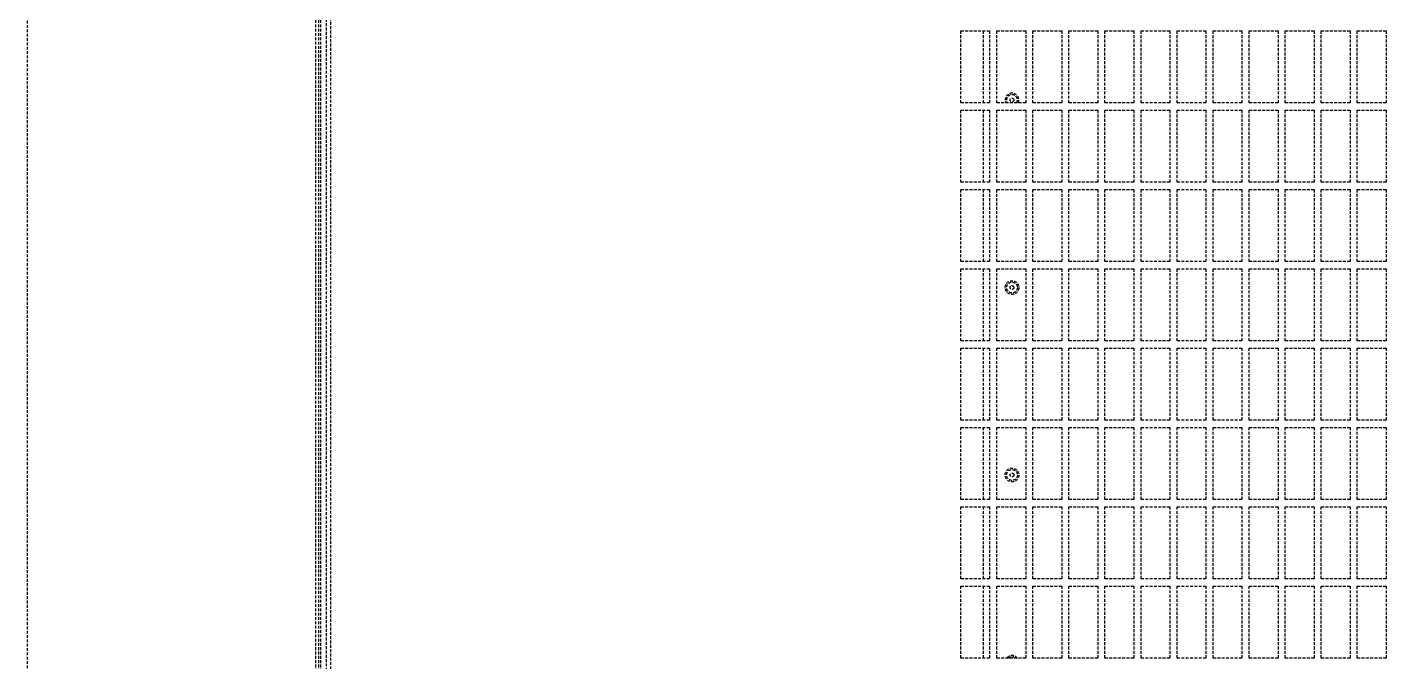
# Model space of a CAD drawing. Extents: x -76427 to 292734, y -42117 to 131250.
# Drawn here: x 6475 to 7420, y 11142 to 11582 of the extents above; entities that cross this region are included whole.
import ezdxf

# ---------------------------------------------------------------- set-up
doc = ezdxf.new("R2010")
doc.units = 0
doc.header["$LTSCALE"] = 10
doc.linetypes.add('XFM7Q10PV-200K$0$18P6-XFM7QB2-PV$0$HIDDEN', pattern=[0.3, 0.2, -0.1])
doc.layers.add('XFM7Q10PV-200K$0$PV-EQ(FUTURE)', color=252, linetype='XFM7Q10PV-200K$0$18P6-XFM7QB2-PV$0$HIDDEN')

# ---------------------------------------------------------------- blocks, each defined once
blk = doc.blocks.new('XFM7Q10PV-200K$0$PV-主機 - Mega-V57-CUB_L40')
for p, q in [((921.48, 1440), (-921.52, 1440)), ((921.48, 1438), (-921.52, 1438)), ((921.48, 1436.5), (-921.52, 1436.5)), ((-918.7, 1432.5), (918.65, 1432.5)), ((917.23, 1429.75), (-917.27, 1429.75)), ((-325.02, 972.5), (-325.02, 992.5)), ((-325.02, 992.5), (-275.02, 992.5)), ((-275.02, 992.5), (-275.02, 972.5)), ((-270.02, 972.5), (-270.02, 992.5)), ((-270.02, 992.5), (-220.02, 992.5)), ((-220.02, 992.5), (-220.02, 972.5)), ((-215.02, 972.5), (-215.02, 992.5)), ((-215.02, 992.5), (-165.02, 992.5)), ((-165.02, 992.5), (-165.02, 972.5)), ((-160.02, 972.5), (-160.02, 992.5)), ((-160.02, 992.5), (-110.02, 992.5)), ((-110.02, 992.5), (-110.02, 972.5)), ((-105.02, 972.5), (-105.02, 992.5)), ((-105.02, 992.5), (-55.02, 992.5)), ((-55.02, 992.5), (-55.02, 972.5)), ((-50.02, 972.5), (-50.02, 992.5)), ((-50.02, 992.5), (-0.02, 992.5)), ((-0.02, 992.5), (-0.02, 972.5)), ((4.98, 972.5), (4.98, 992.5)), ((4.98, 992.5), (54.98, 992.5)), ((54.98, 992.5), (54.98, 972.5)), ((59.98, 972.5), (59.98, 992.5)), ((59.98, 992.5), (109.98, 992.5)), ((109.98, 992.5), (109.98, 972.5)), ((-275.02, 977), (-325.02, 977)), ((-220.02, 977), (-270.02, 977)), ((-165.02, 977), (-215.02, 977)), ((-110.02, 977), (-160.02, 977)), ((-55.02, 977), (-105.02, 977)), ((-0.02, 977), (-50.02, 977)), ((54.98, 977), (4.98, 977)), ((109.98, 977), (59.98, 977)), ((-275.02, 972.5), (-325.02, 972.5)), ((-325.02, 947.5), (-325.02, 967.5)), ((-325.02, 967.5), (-275.02, 967.5)), ((-275.02, 967.5), (-275.02, 947.5)), ((-220.02, 972.5), (-270.02, 972.5)), ((-270.02, 947.5), (-270.02, 967.5)), ((-270.02, 967.5), (-220.02, 967.5)), ((-220.02, 967.5), (-220.02, 947.5)), ((-165.02, 972.5), (-215.02, 972.5)), ((-215.02, 947.5), (-215.02, 967.5)), ((-215.02, 967.5), (-165.02, 967.5)), ((-165.02, 967.5), (-165.02, 947.5)), ((-110.02, 972.5), (-160.02, 972.5)), ((-160.02, 947.5), (-160.02, 967.5)), ((-160.02, 967.5), (-110.02, 967.5)), ((-110.02, 967.5), (-110.02, 947.5)), ((-55.02, 972.5), (-105.02, 972.5)), ((-105.02, 947.5), (-105.02, 967.5)), ((-105.02, 967.5), (-55.02, 967.5)), ((-55.02, 967.5), (-55.02, 947.5)), ((-0.02, 972.5), (-50.02, 972.5)), ((-50.02, 947.5), (-50.02, 967.5)), ((-50.02, 967.5), (-0.02, 967.5)), ((-0.02, 967.5), (-0.02, 947.5)), ((54.98, 972.5), (4.98, 972.5)), ((4.98, 947.5), (4.98, 967.5)), ((4.98, 967.5), (54.98, 967.5)), ((54.98, 967.5), (54.98, 947.5)), ((109.98, 972.5), (59.98, 972.5)), ((59.98, 947.5), (59.98, 967.5)), ((59.98, 967.5), (109.98, 967.5)), ((109.98, 967.5), (109.98, 947.5)), ((-275.02, 947.5), (-325.02, 947.5)), ((-220.02, 947.5), (-270.02, 947.5)), ((-165.02, 947.5), (-215.02, 947.5)), ((-110.02, 947.5), (-160.02, 947.5)), ((-55.02, 947.5), (-105.02, 947.5)), ((-0.02, 947.5), (-50.02, 947.5)), ((54.98, 947.5), (4.98, 947.5)), ((109.98, 947.5), (59.98, 947.5)), ((-325.02, 922.5), (-325.02, 942.5)), ((-325.02, 942.5), (-275.02, 942.5)), ((-275.02, 942.5), (-275.02, 922.5)), ((-270.02, 922.5), (-270.02, 942.5)), ((-270.02, 942.5), (-220.02, 942.5)), ((-220.02, 942.5), (-220.02, 922.5)), ((-215.02, 922.5), (-215.02, 942.5)), ((-215.02, 942.5), (-165.02, 942.5)), ((-165.02, 942.5), (-165.02, 922.5)), ((-160.02, 922.5), (-160.02, 942.5)), ((-160.02, 942.5), (-110.02, 942.5)), ((-110.02, 942.5), (-110.02, 922.5)), ((-105.02, 922.5), (-105.02, 942.5)), ((-105.02, 942.5), (-55.02, 942.5)), ((-55.02, 942.5), (-55.02, 922.5)), ((-50.02, 922.5), (-50.02, 942.5)), ((-50.02, 942.5), (-0.02, 942.5)), ((-0.02, 942.5), (-0.02, 922.5)), ((4.98, 922.5), (4.98, 942.5)), ((4.98, 942.5), (54.98, 942.5)), ((54.98, 942.5), (54.98, 922.5)), ((59.98, 922.5), (59.98, 942.5)), ((59.98, 942.5), (109.98, 942.5)), ((109.98, 942.5), (109.98, 922.5)), ((-275.02, 922.5), (-325.02, 922.5)), ((-325.02, 897.5), (-325.02, 917.5)), ((-325.02, 917.5), (-275.02, 917.5)), ((-275.02, 917.5), (-275.02, 897.5)), ((-220.02, 922.5), (-270.02, 922.5)), ((-270.02, 897.5), (-270.02, 917.5)), ((-270.02, 917.5), (-220.02, 917.5)), ((-220.02, 917.5), (-220.02, 897.5)), ((-165.02, 922.5), (-215.02, 922.5)), ((-215.02, 897.5), (-215.02, 917.5)), ((-215.02, 917.5), (-165.02, 917.5)), ((-165.02, 917.5), (-165.02, 897.5)), ((-110.02, 922.5), (-160.02, 922.5)), ((-160.02, 897.5), (-160.02, 917.5)), ((-160.02, 917.5), (-110.02, 917.5)), ((-110.02, 917.5), (-110.02, 897.5)), ((-55.02, 922.5), (-105.02, 922.5)), ((-105.02, 897.5), (-105.02, 917.5)), ((-105.02, 917.5), (-55.02, 917.5)), ((-55.02, 917.5), (-55.02, 897.5)), ((-0.02, 922.5), (-50.02, 922.5)), ((-50.02, 897.5), (-50.02, 917.5)), ((-50.02, 917.5), (-0.02, 917.5)), ((-0.02, 917.5), (-0.02, 897.5)), ((54.98, 922.5), (4.98, 922.5)), ((4.98, 897.5), (4.98, 917.5)), ((4.98, 917.5), (54.98, 917.5)), ((54.98, 917.5), (54.98, 897.5)), ((109.98, 922.5), (59.98, 922.5)), ((59.98, 897.5), (59.98, 917.5)), ((59.98, 917.5), (109.98, 917.5)), ((109.98, 917.5), (109.98, 897.5)), ((-275.02, 897.5), (-325.02, 897.5)), ((-325.02, 872.5), (-325.02, 892.5)), ((-325.02, 892.5), (-275.02, 892.5)), ((-275.02, 892.5), (-275.02, 872.5)), ((-220.02, 897.5), (-270.02, 897.5)), ((-270.02, 872.5), (-270.02, 892.5)), ((-270.02, 892.5), (-220.02, 892.5)), ((-220.02, 892.5), (-220.02, 872.5)), ((-165.02, 897.5), (-215.02, 897.5)), ((-215.02, 872.5), (-215.02, 892.5)), ((-215.02, 892.5), (-165.02, 892.5)), ((-165.02, 892.5), (-165.02, 872.5)), ((-110.02, 897.5), (-160.02, 897.5)), ((-160.02, 872.5), (-160.02, 892.5)), ((-160.02, 892.5), (-110.02, 892.5)), ((-110.02, 892.5), (-110.02, 872.5)), ((-55.02, 897.5), (-105.02, 897.5)), ((-105.02, 872.5), (-105.02, 892.5)), ((-105.02, 892.5), (-55.02, 892.5)), ((-55.02, 892.5), (-55.02, 872.5)), ((-0.02, 897.5), (-50.02, 897.5)), ((-50.02, 872.5), (-50.02, 892.5)), ((-50.02, 892.5), (-0.02, 892.5)), ((-0.02, 892.5), (-0.02, 872.5)), ((54.98, 897.5), (4.98, 897.5)), ((4.98, 872.5), (4.98, 892.5)), ((4.98, 892.5), (54.98, 892.5)), ((54.98, 892.5), (54.98, 872.5)), ((109.98, 897.5), (59.98, 897.5)), ((59.98, 872.5), (59.98, 892.5)), ((59.98, 892.5), (109.98, 892.5)), ((109.98, 892.5), (109.98, 872.5)), ((-275.02, 872.5), (-325.02, 872.5)), ((-220.02, 872.5), (-270.02, 872.5)), ((-165.02, 872.5), (-215.02, 872.5)), ((-110.02, 872.5), (-160.02, 872.5)), ((-55.02, 872.5), (-105.02, 872.5)), ((-0.02, 872.5), (-50.02, 872.5)), ((54.98, 872.5), (4.98, 872.5)), ((109.98, 872.5), (59.98, 872.5)), ((-325.02, 847.5), (-325.02, 867.5)), ((-325.02, 867.5), (-275.02, 867.5)), ((-275.02, 867.5), (-275.02, 847.5)), ((-270.02, 847.5), (-270.02, 867.5)), ((-270.02, 867.5), (-220.02, 867.5)), ((-220.02, 867.5), (-220.02, 847.5)), ((-215.02, 847.5), (-215.02, 867.5)), ((-215.02, 867.5), (-165.02, 867.5)), ((-165.02, 867.5), (-165.02, 847.5)), ((-160.02, 847.5), (-160.02, 867.5)), ((-160.02, 867.5), (-110.02, 867.5)), ((-110.02, 867.5), (-110.02, 847.5)), ((-105.02, 847.5), (-105.02, 867.5)), ((-105.02, 867.5), (-55.02, 867.5)), ((-55.02, 867.5), (-55.02, 847.5)), ((-50.02, 847.5), (-50.02, 867.5)), ((-50.02, 867.5), (-0.02, 867.5)), ((-0.02, 867.5), (-0.02, 847.5)), ((4.98, 847.5), (4.98, 867.5)), ((4.98, 867.5), (54.98, 867.5)), ((54.98, 867.5), (54.98, 847.5)), ((59.98, 847.5), (59.98, 867.5)), ((59.98, 867.5), (109.98, 867.5)), ((109.98, 867.5), (109.98, 847.5)), ((-275.02, 847.5), (-325.02, 847.5)), ((-325.02, 822.5), (-325.02, 842.5)), ((-325.02, 842.5), (-275.02, 842.5)), ((-275.02, 842.5), (-275.02, 822.5)), ((-220.02, 847.5), (-270.02, 847.5)), ((-270.02, 822.5), (-270.02, 842.5)), ((-270.02, 842.5), (-220.02, 842.5)), ((-220.02, 842.5), (-220.02, 822.5)), ((-165.02, 847.5), (-215.02, 847.5)), ((-215.02, 822.5), (-215.02, 842.5)), ((-215.02, 842.5), (-165.02, 842.5)), ((-165.02, 842.5), (-165.02, 822.5)), ((-110.02, 847.5), (-160.02, 847.5)), ((-160.02, 822.5), (-160.02, 842.5)), ((-160.02, 842.5), (-110.02, 842.5)), ((-110.02, 842.5), (-110.02, 822.5)), ((-55.02, 847.5), (-105.02, 847.5)), ((-105.02, 822.5), (-105.02, 842.5)), ((-105.02, 842.5), (-55.02, 842.5)), ((-55.02, 842.5), (-55.02, 822.5)), ((-0.02, 847.5), (-50.02, 847.5)), ((-50.02, 822.5), (-50.02, 842.5)), ((-50.02, 842.5), (-0.02, 842.5)), ((-0.02, 842.5), (-0.02, 822.5)), ((54.98, 847.5), (4.98, 847.5)), ((4.98, 822.5), (4.98, 842.5)), ((4.98, 842.5), (54.98, 842.5)), ((54.98, 842.5), (54.98, 822.5)), ((109.98, 847.5), (59.98, 847.5)), ((59.98, 822.5), (59.98, 842.5)), ((59.98, 842.5), (109.98, 842.5)), ((109.98, 842.5), (109.98, 822.5)), ((-275.02, 822.5), (-325.02, 822.5)), ((-220.02, 822.5), (-270.02, 822.5)), ((-165.02, 822.5), (-215.02, 822.5)), ((-110.02, 822.5), (-160.02, 822.5)), ((-55.02, 822.5), (-105.02, 822.5)), ((-0.02, 822.5), (-50.02, 822.5)), ((54.98, 822.5), (4.98, 822.5)), ((109.98, 822.5), (59.98, 822.5)), ((-325.02, 797.5), (-325.02, 817.5)), ((-325.02, 817.5), (-275.02, 817.5)), ((-275.02, 817.5), (-275.02, 797.5)), ((-270.02, 797.5), (-270.02, 817.5)), ((-270.02, 817.5), (-220.02, 817.5)), ((-220.02, 817.5), (-220.02, 797.5)), ((-215.02, 797.5), (-215.02, 817.5)), ((-215.02, 817.5), (-165.02, 817.5)), ((-165.02, 817.5), (-165.02, 797.5)), ((-160.02, 797.5), (-160.02, 817.5)), ((-160.02, 817.5), (-110.02, 817.5)), ((-110.02, 817.5), (-110.02, 797.5)), ((-105.02, 797.5), (-105.02, 817.5)), ((-105.02, 817.5), (-55.02, 817.5)), ((-55.02, 817.5), (-55.02, 797.5)), ((-50.02, 797.5), (-50.02, 817.5)), ((-50.02, 817.5), (-0.02, 817.5)), ((-0.02, 817.5), (-0.02, 797.5)), ((4.98, 797.5), (4.98, 817.5)), ((4.98, 817.5), (54.98, 817.5)), ((54.98, 817.5), (54.98, 797.5)), ((59.98, 797.5), (59.98, 817.5)), ((59.98, 817.5), (109.98, 817.5)), ((109.98, 817.5), (109.98, 797.5)), ((-275.02, 797.5), (-325.02, 797.5)), ((-220.02, 797.5), (-270.02, 797.5)), ((-165.02, 797.5), (-215.02, 797.5)), ((-110.02, 797.5), (-160.02, 797.5)), ((-55.02, 797.5), (-105.02, 797.5)), ((-0.02, 797.5), (-50.02, 797.5)), ((54.98, 797.5), (4.98, 797.5)), ((109.98, 797.5), (59.98, 797.5)), ((-325.02, 772.5), (-325.02, 792.5)), ((-325.02, 792.5), (-275.02, 792.5)), ((-275.02, 792.5), (-275.02, 772.5)), ((-270.02, 772.5), (-270.02, 792.5)), ((-270.02, 792.5), (-220.02, 792.5)), ((-220.02, 792.5), (-220.02, 772.5)), ((-215.02, 772.5), (-215.02, 792.5)), ((-215.02, 792.5), (-165.02, 792.5)), ((-165.02, 792.5), (-165.02, 772.5)), ((-160.02, 772.5), (-160.02, 792.5)), ((-160.02, 792.5), (-110.02, 792.5)), ((-110.02, 792.5), (-110.02, 772.5)), ((-105.02, 772.5), (-105.02, 792.5)), ((-105.02, 792.5), (-55.02, 792.5)), ((-55.02, 792.5), (-55.02, 772.5)), ((-50.02, 772.5), (-50.02, 792.5)), ((-50.02, 792.5), (-0.02, 792.5)), ((-0.02, 792.5), (-0.02, 772.5)), ((4.98, 772.5), (4.98, 792.5)), ((4.98, 792.5), (54.98, 792.5)), ((54.98, 792.5), (54.98, 772.5)), ((59.98, 772.5), (59.98, 792.5)), ((59.98, 792.5), (109.98, 792.5)), ((109.98, 792.5), (109.98, 772.5)), ((-275.02, 772.5), (-325.02, 772.5)), ((-325.02, 747.5), (-325.02, 767.5)), ((-325.02, 767.5), (-275.02, 767.5)), ((-275.02, 767.5), (-275.02, 747.5)), ((-220.02, 772.5), (-270.02, 772.5)), ((-270.02, 747.5), (-270.02, 767.5)), ((-270.02, 767.5), (-220.02, 767.5)), ((-220.02, 767.5), (-220.02, 747.5)), ((-165.02, 772.5), (-215.02, 772.5)), ((-215.02, 747.5), (-215.02, 767.5)), ((-215.02, 767.5), (-165.02, 767.5)), ((-165.02, 767.5), (-165.02, 747.5)), ((-110.02, 772.5), (-160.02, 772.5)), ((-160.02, 747.5), (-160.02, 767.5)), ((-160.02, 767.5), (-110.02, 767.5)), ((-110.02, 767.5), (-110.02, 747.5)), ((-55.02, 772.5), (-105.02, 772.5)), ((-105.02, 747.5), (-105.02, 767.5)), ((-105.02, 767.5), (-55.02, 767.5)), ((-55.02, 767.5), (-55.02, 747.5)), ((-0.02, 772.5), (-50.02, 772.5)), ((-50.02, 747.5), (-50.02, 767.5)), ((-50.02, 767.5), (-0.02, 767.5)), ((-0.02, 767.5), (-0.02, 747.5)), ((54.98, 772.5), (4.98, 772.5)), ((4.98, 747.5), (4.98, 767.5)), ((4.98, 767.5), (54.98, 767.5)), ((54.98, 767.5), (54.98, 747.5)), ((109.98, 772.5), (59.98, 772.5)), ((59.98, 747.5), (59.98, 767.5)), ((59.98, 767.5), (109.98, 767.5)), ((109.98, 767.5), (109.98, 747.5)), ((-275.02, 747.5), (-325.02, 747.5)), ((-220.02, 747.5), (-270.02, 747.5)), ((-165.02, 747.5), (-215.02, 747.5)), ((-110.02, 747.5), (-160.02, 747.5)), ((-55.02, 747.5), (-105.02, 747.5)), ((-0.02, 747.5), (-50.02, 747.5)), ((54.98, 747.5), (4.98, 747.5)), ((109.98, 747.5), (59.98, 747.5)), ((-325.02, 722.5), (-325.02, 742.5)), ((-325.02, 742.5), (-275.02, 742.5)), ((-275.02, 742.5), (-275.02, 722.5)), ((-270.02, 722.5), (-270.02, 742.5)), ((-270.02, 742.5), (-220.02, 742.5)), ((-220.02, 742.5), (-220.02, 722.5)), ((-215.02, 722.5), (-215.02, 742.5)), ((-215.02, 742.5), (-165.02, 742.5)), ((-165.02, 742.5), (-165.02, 722.5)), ((-160.02, 722.5), (-160.02, 742.5)), ((-160.02, 742.5), (-110.02, 742.5)), ((-110.02, 742.5), (-110.02, 722.5)), ((-105.02, 722.5), (-105.02, 742.5)), ((-105.02, 742.5), (-55.02, 742.5)), ((-55.02, 742.5), (-55.02, 722.5)), ((-50.02, 722.5), (-50.02, 742.5)), ((-50.02, 742.5), (-0.02, 742.5)), ((-0.02, 742.5), (-0.02, 722.5)), ((4.98, 722.5), (4.98, 742.5)), ((4.98, 742.5), (54.98, 742.5)), ((54.98, 742.5), (54.98, 722.5)), ((59.98, 722.5), (59.98, 742.5)), ((59.98, 742.5), (109.98, 742.5)), ((109.98, 742.5), (109.98, 722.5)), ((-275.02, 722.5), (-325.02, 722.5)), ((-220.02, 722.5), (-270.02, 722.5)), ((-165.02, 722.5), (-215.02, 722.5)), ((-110.02, 722.5), (-160.02, 722.5)), ((-55.02, 722.5), (-105.02, 722.5)), ((-0.02, 722.5), (-50.02, 722.5)), ((54.98, 722.5), (4.98, 722.5)), ((109.98, 722.5), (59.98, 722.5)), ((-325.02, 697.5), (-325.02, 717.5)), ((-325.02, 717.5), (-275.02, 717.5)), ((-275.02, 717.5), (-275.02, 697.5)), ((-270.02, 697.5), (-270.02, 717.5)), ((-270.02, 717.5), (-220.02, 717.5)), ((-220.02, 717.5), (-220.02, 697.5)), ((-215.02, 697.5), (-215.02, 717.5)), ((-215.02, 717.5), (-165.02, 717.5)), ((-165.02, 717.5), (-165.02, 697.5)), ((-160.02, 697.5), (-160.02, 717.5)), ((-160.02, 717.5), (-110.02, 717.5)), ((-110.02, 717.5), (-110.02, 697.5)), ((-105.02, 697.5), (-105.02, 717.5)), ((-105.02, 717.5), (-55.02, 717.5)), ((-55.02, 717.5), (-55.02, 697.5)), ((-50.02, 697.5), (-50.02, 717.5)), ((-50.02, 717.5), (-0.02, 717.5)), ((-0.02, 717.5), (-0.02, 697.5)), ((4.98, 697.5), (4.98, 717.5)), ((4.98, 717.5), (54.98, 717.5)), ((54.98, 717.5), (54.98, 697.5)), ((59.98, 697.5), (59.98, 717.5)), ((59.98, 717.5), (109.98, 717.5)), ((109.98, 717.5), (109.98, 697.5)), ((-275.02, 697.5), (-325.02, 697.5)), ((-220.02, 697.5), (-270.02, 697.5)), ((-165.02, 697.5), (-215.02, 697.5)), ((-110.02, 697.5), (-160.02, 697.5)), ((-55.02, 697.5), (-105.02, 697.5)), ((-0.02, 697.5), (-50.02, 697.5)), ((54.98, 697.5), (4.98, 697.5)), ((109.98, 697.5), (59.98, 697.5))]:
    blk.add_line(p, q)
for centre, radius in [((-198.02, 957), 4.75), ((-198.02, 957), 3.75), ((-198.02, 957), 1.3), ((-68.02, 957), 4.75), ((-68.02, 957), 3.75), ((-68.02, 957), 1.3), ((61.98, 957), 1.3)]:
    blk.add_circle(centre, radius)
for centre, radius, start, end in [((-328.02, 957), 4.75, 309.16671, 50.83329), ((-328.02, 957), 3.75, 323.1301, 36.8699), ((61.98, 957), 4.75, 245.09894, 114.90106), ((61.98, 957), 3.75, 237.76905, 122.23095)]:
    blk.add_arc(centre, radius, start, end)
blk = doc.blocks.new('XFM7Q10PV-200K')
at = {"layer": 'XFM7Q10PV-200K$0$PV-EQ(FUTURE)'}
blk.add_lwpolyline([(6475, 10345), (9725, 10345), (9725, 12595), (6475, 12595)], close=True, dxfattribs=at)
at = {"layer": 'XFM7Q10PV-200K$0$PV-EQ(FUTURE)', "rotation": 90}
blk.add_blockref('XFM7Q10PV-200K$0$PV-主機 - Mega-V57-CUB_L40', (8115, 11470.02), dxfattribs=at)

msp = doc.modelspace()

# ---------------------------------------------------------------- block references
msp.add_blockref('XFM7Q10PV-200K', (0, 0))

doc.saveas('drawing.dxf')
